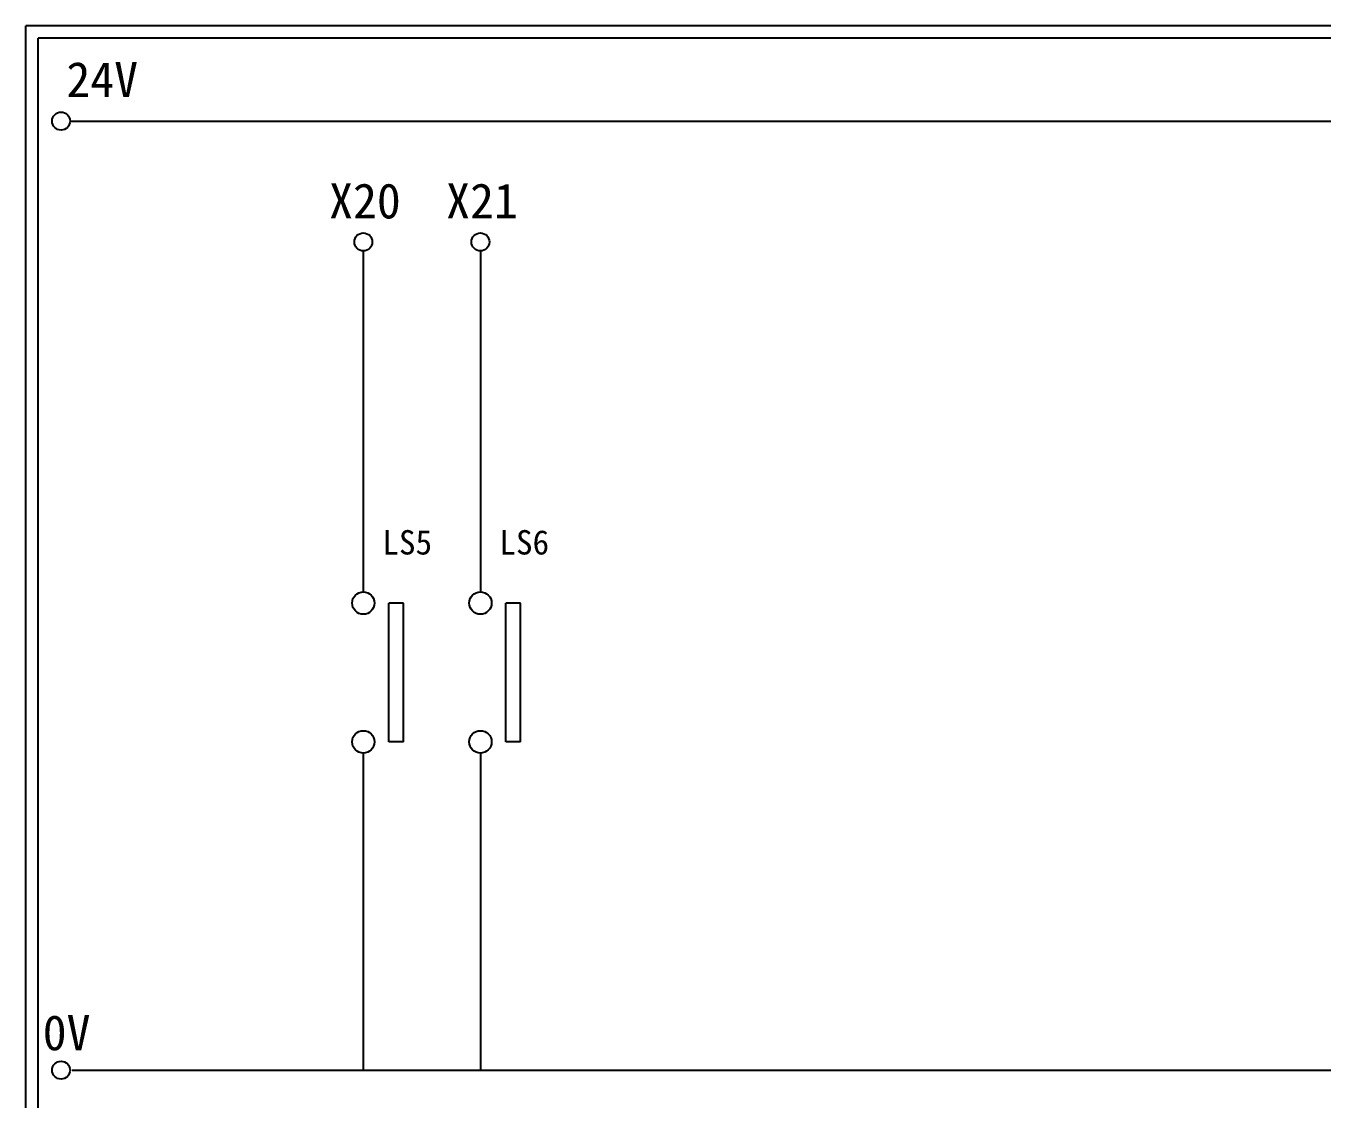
# Model space of a CAD drawing. Extents: x 325 to 612, y 3 to 207.
# Drawn here: x 325.3 to 458.2, y 97 to 207 of the extents above; entities that cross this region are included whole.
import ezdxf

# ---------------------------------------------------------------- set-up
doc = ezdxf.new("R2010")
doc.units = 0
doc.layers.get('0').update_dxf_attribs({"linetype": 'CONTINUOUS'})
doc.layers.add('圖框層', color=7, linetype='CONTINUOUS')
doc.layers.add('標尺寸層', color=3, linetype='CONTINUOUS')
doc.styles.add('STSL', font='KAIU.TTF')

msp = doc.modelspace()

# ---------------------------------------------------------------- linework, layer by layer
for p, q in [((364.02, 147.83), (362.52, 147.83)), ((376.02, 147.83), (374.52, 147.83)), ((364.02, 133.6), (362.52, 133.6)), ((376.02, 133.6), (374.52, 133.6))]:
    msp.add_line(p, q)
at = {"layer": '圖框層', "color": 7}
for p, q in [((612.32, 206.97), (325.32, 206.97)), ((325.32, 3), (325.32, 206.97)), ((611.07, 205.72), (326.57, 205.72)), ((326.57, 4.25), (326.57, 205.72))]:
    msp.add_line(p, q, dxfattribs=at)
at = {"layer": '標尺寸層', "color": 7}
for p, q in [((329.84, 197.22), (607.44, 197.22)), ((359.91, 183.91), (359.91, 148.99)), ((371.91, 183.91), (371.91, 148.99)), ((362.52, 133.6), (362.52, 147.83)), ((364.02, 133.6), (364.02, 147.83)), ((374.52, 133.6), (374.52, 147.83)), ((376.02, 133.6), (376.02, 147.83)), ((359.91, 132.46), (359.91, 99.96)), ((359.91, 132.45), (359.91, 99.96)), ((371.91, 132.46), (371.91, 99.96)), ((371.91, 132.45), (371.91, 99.96)), ((330.05, 99.96), (607.92, 99.96))]:
    msp.add_line(p, q, dxfattribs=at)
for centre, radius in [((328.92, 197.22), 0.92), ((359.91, 184.83), 0.92), ((371.91, 184.83), 0.92), ((359.91, 147.83), 1.15), ((371.91, 147.83), 1.15), ((359.91, 133.6), 1.15), ((371.91, 133.6), 1.15), ((328.92, 99.96), 0.92)]:
    msp.add_circle(centre, radius, dxfattribs=at)

# ---------------------------------------------------------------- texts
at = {"layer": '圖框層', "color": 4, "style": 'STSL'}
for s, height, p in [('24V', 3.6, (329.47, 199.68)), ('X20', 3.6, (356.4, 187.24)), ('X21', 3.6, (368.4, 187.24)), ('LS5', 2.5, (361.86, 152.8)), ('LS6', 2.5, (373.86, 152.8)), ('0V', 3.6, (327.04, 102))]:
    msp.add_text(s, height=height, dxfattribs=at).set_placement(p)

doc.saveas('drawing.dxf')
